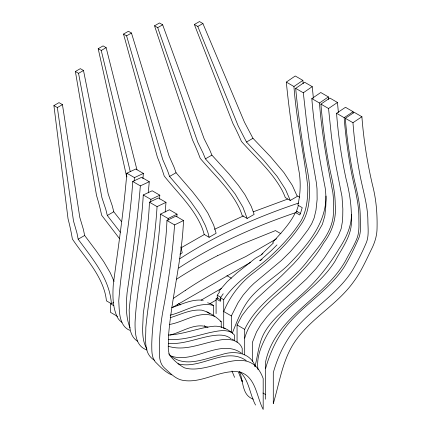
<?xml version="1.0" encoding="UTF-8"?>
<svg xmlns="http://www.w3.org/2000/svg" width="431" height="431" viewBox="0 0 431 431"><rect width="100%" height="100%" fill="white"/><g stroke="black" fill="none" stroke-linecap="round" stroke-linejoin="round"><path stroke-width="0.65" d="M176.839 216.745L177.044 214.175L169.415 209.773L160.483 214.105C158.807 252.377 149.363 289.718 145.818 327.738C145.985 338.707 143.076 353.592 154.497 360.257M167.971 220.381L168.112 218.506L177.044 214.175M351.502 214.487C351.357 226.857 345.958 238.284 339.283 248.423C328.594 266.363 315.271 282.709 299.523 296.453C287.094 307.686 272.845 317.868 264.381 332.7C258.541 343.124 257.975 355.354 254.904 366.689M183.504 220.548L174.571 224.907C172.686 252.087 168.812 279.105 163.888 305.891C160.736 321.693 159.023 337.791 159.422 353.91C159.454 359.071 160.585 364.599 164.631 368.16C170.1 372.939 175.342 379.032 182.879 380.352C202.441 383.768 220.16 369.162 239.631 371.964C256.052 376.608 256.423 396.762 263.185 409.45L263.185 378.537C249.161 340.291 210.64 375.676 184.506 367.858C178.919 364.858 173.903 360.505 169.889 355.613C166.883 349.207 169.011 341.74 168.596 334.962C171.764 296.636 182.017 259.123 183.504 220.548L175.875 216.146L166.942 220.5C165.612 262.22 152.741 302.616 151.76 344.283C151.863 350.187 151.346 356.873 155.241 361.808C160.165 366.689 165.116 372.115 171.613 374.873M165.175 212.106L165.989 202.36L158.36 197.958L149.433 202.209C147.952 242.675 137.096 282.116 135.059 322.431C134.984 332.554 135.318 346.271 147.03 349.972M165.989 202.36L157.062 206.611C154.864 242.723 148.205 278.307 143.216 314.064C143.07 325.55 140.732 338.61 146.906 348.959M159.475 199.095L159.815 195.184L152.191 190.777L143.264 194.984C141.185 233.661 132.856 271.622 129.149 310.072C129.823 320.319 127.371 334.698 137.467 341.201M150.672 201.988L150.893 199.386L159.815 195.184M148.253 192.872L149.271 181.72L141.643 177.313L132.721 181.478C130.399 221.582 121.736 261.03 118.746 301.005C119.452 311.037 118.687 325.513 129.693 330.324M149.271 181.72L140.35 185.88C137.435 221.631 132.365 257.156 127.107 292.622C126.057 304.34 125.577 316.731 130.017 327.856M326.025 196.057C326.046 224.115 306.419 246.354 287.962 265.248C276.443 276.174 262.463 284.315 251.833 296.205C242.389 306.716 237.497 320.238 232.298 333.136M142.898 178.72L143.388 173.429L135.765 169.027L126.843 173.203C123.794 210.323 118.25 247.168 113.337 284.061C112.556 295.203 112.464 307.071 117.404 317.356A34.965 20.187 -60 0 0 122.005 322.323M134.16 180.95L134.467 177.61L143.388 173.429M265.663 368.3C270.442 351.2 278.302 334.709 290.332 321.504C307.481 302.427 330.205 288.549 344.342 266.773C349.859 257.42 354.729 247.647 358.958 237.648C361.49 230.553 360.219 222.859 360.246 215.511C359.966 199.925 355.015 185.012 352.213 169.803C349.062 152.768 346.599 135.593 345.344 118.304L354.277 112.346L361.905 116.747C363.629 139.87 367.298 162.832 372.589 185.4C376.215 199.386 377.389 213.857 377.05 228.268C377.006 235.342 374.943 242.217 371.84 248.531C366.242 259.855 361.216 271.622 353.592 281.793C337.856 303.909 312.901 317.141 296.84 338.933C282.671 357.762 279.864 381.688 273.286 403.615L273.286 372.702C278.065 355.607 285.925 339.111 297.961 325.911C315.104 306.829 337.829 292.951 351.965 271.174C357.482 261.822 362.358 252.049 366.582 242.055C369.114 234.954 367.842 227.261 367.875 219.912C367.595 204.326 362.643 189.419 359.842 174.205C356.685 157.17 354.228 139.994 352.967 122.706L345.344 118.304M244.689 338.163C249.414 321.44 261.956 308.526 274.385 297.051C292.859 280.92 311.371 264.128 323.832 242.696C332.215 231.808 336.536 218.431 335.221 204.644C335.264 189.834 330.809 175.573 328.282 161.108C324.985 142.225 322.48 123.212 320.912 104.108L329.839 98.052L337.468 102.459L338.378 112.507M298.408 205.576L296.485 211.206L300.488 213.517M237.066 342.343L237.066 324.958L241.969 315.643L247.712 308.095L256.305 298.985L281.346 276.05L293.635 263.81L298.742 258.11L308.224 246.22L317.259 233.316L322.399 224.255L324.855 215.786L325.798 206.034A113.633 65.609 -60 0 0 325.211 188.067C319.457 158.468 314.161 128.718 311.834 98.607L320.756 92.509L328.384 96.916L328.627 99.534M244.689 354.853L244.689 329.359C257.819 301.231 287.531 286.281 306.371 262.517C318.083 247.065 334.133 231.372 333.427 210.436A113.633 65.609 -60 0 0 332.834 192.474C327.081 162.87 321.79 133.12 319.457 103.009L311.834 98.607M231.345 332.247L231.345 315.928L238.057 302.686L243.229 295.009L249.694 287.563L253.945 283.42L281.33 260.545L290.332 251.666L300.024 240.363L308.003 229.766L311.71 223.7L314.14 217.978L315.982 210.215L317.124 199.499L317.022 188.88L316.37 182.739L309.528 143.162L306.856 124.257L303.316 92.784L295.688 88.377L304.609 82.24L312.233 86.642L313.407 98.322M297.148 211.486L295.418 212.483C290.02 223.915 280.942 233.058 272.618 242.378M220.904 300.03L217.235 297.913L217.235 295.24L219.794 291.625M216.093 313.601L216.093 298.791L220.456 301.312L220.456 297.778L223.215 293.775M223.716 328.497L223.716 299.658C235.035 282.068 253.557 271.218 268.939 257.657C281.012 246.554 292.574 234.512 301.247 220.516C306.77 210.199 307.923 198.147 307.782 186.628C303.85 153.204 296.426 120.163 293.942 86.507L286.313 82.105L295.235 75.985L302.864 80.387L303.198 83.636M218.851 291.254L227.245 281.637L237.233 272.683L255.357 258.288L261.762 254.592M273.658 242.707L261.245 254.673L262.948 253.687M276.988 244.9L271.39 250.508L259.721 260.809L262.053 259.467M185.524 290.284L173.585 298.236M293.942 86.507L302.864 80.387M303.316 92.784L312.233 86.642M319.457 103.009L328.384 96.916M252.318 361.259L252.318 342.564L256.504 331.972L260.884 324.629L267.118 316.543L271.261 311.947L282.009 301.452L306.344 279.089L316.112 268.545L324.171 258.115L331.461 247.098L338.427 235.439L341.142 228.786L342.381 221.766L342.737 216.066L342.844 209.046L342.004 196.687L335.911 165.509L333.653 151.901L331.466 136.471L328.541 108.51L337.468 102.459M258.034 369.69C256.267 358.123 260.69 347.262 265.835 337.193C269.957 329.322 275.334 322.178 281.362 315.675C298.807 297.034 321.327 283.005 335.124 261.089C341.998 247.927 352.558 235.03 351.335 219.314C351.701 205.635 349.455 192.086 346.066 178.876C341.395 157.261 338.26 135.323 336.552 113.278L345.484 107.297L353.108 111.699L353.21 112.944M265.663 399.214L265.663 361.523C275.511 316.128 324.424 298.645 345.651 260.577C349.643 252.814 354.401 245.374 357.439 237.169C359.621 230.213 358.802 222.805 358.851 215.635C358.592 200.787 354.061 186.526 351.362 172.028C348.049 154.05 345.549 135.916 344.175 117.679L353.108 111.699M352.967 122.706L361.905 116.747M179.727 258.815C216.529 234.847 257 216.96 298.581 203.082M178.698 268.066C215.021 244.264 254.963 226.415 296.027 212.521M181.219 247.728L204.229 234.593M126.929 176.958A149.083 89.373 62 0 0 126.31 175.212L98.193 48.708L103.079 45.885L106.134 47.652L136.966 169.846M123.519 34.081L128.406 31.264L131.46 33.031L169.006 155.817L174.016 167.066L176.047 172.718L192.517 191.752L201.433 203.227L207.812 212.995L213.679 225.09L216.125 233.257L209.127 237.298L204.159 234.432A37.185 20.952 58.8 0 0 201.541 226.55C193.142 207.058 177.157 192.393 164.211 175.999A148.981 83.953 58.8 0 0 157.412 157.256L123.519 34.081L126.579 35.848L162.708 159.448L167.605 170.768L169.572 176.451L185.906 195.561L190.696 201.6L198.147 212.16L201.029 216.912L205.452 225.736L208.119 233.193L209.127 237.298M98.193 48.708L101.253 50.47L106.134 47.652M126.579 35.848L131.46 33.031M119.516 238.661L101.635 215.214A150.058 95.138 65.4 0 0 96.522 195.496L75.382 71.508L80.328 68.653L83.501 70.485L108.208 194.004L112.259 205.808L113.773 211.756L121.483 221.529M154.524 25.817L159.47 22.962L162.649 24.793L204.089 138.647L209.595 149.616L211.885 155.112L228.877 173.785L238.165 185.039L244.9 194.602L251.305 206.449L254.145 214.39L247.152 218.431L242.184 215.565A37.395 19.6 55.8 0 0 239.189 207.877C229.874 188.767 213.647 174.404 200.2 158.306A149.746 78.496 55.8 0 0 192.549 140.053L154.524 25.817L157.698 27.649L197.797 142.278L203.179 153.317L205.409 158.85L222.288 177.626L235.073 193.896L242.917 207.16L247.152 218.431M75.382 71.508L78.555 73.34L83.501 70.485M157.698 27.649L162.649 24.793M113.719 302.368L111.387 303.715L106.419 300.849A37.944 25.17 68.8 0 0 104.846 292.283C99.098 271.88 83.883 256.235 72.37 239.011A151.76 100.665 68.8 0 0 68.044 218.835L53.913 105.579L59.009 102.637L62.447 104.625L79.778 217.316L83.377 229.389L84.648 235.471L96.221 250.901L103.758 261.709L110.25 272.801L114.118 281.395M194.365 24.492L199.461 21.55L202.899 23.533L244.474 122.232L252.965 138.297L270.458 156.652L283.873 172.529L292.353 185.427L297.261 196.401L290.262 200.442L285.295 197.576A37.804 18.377 53.2 0 0 281.944 190.049C271.772 171.322 255.33 157.223 241.419 141.411A151.249 73.518 53.2 0 0 232.977 123.616L194.365 24.492L197.802 26.474L238.176 125.868L246.489 142.036L263.864 160.488L277.149 176.446L285.5 189.414L290.262 200.442M53.913 105.579L57.35 107.567L62.447 104.625M197.802 26.474L202.899 23.533M169.572 176.451L176.047 172.718M120.281 232.234L107.297 215.495L113.773 211.756M205.409 158.85L211.885 155.112M111.387 303.715C109.684 278.62 92.315 258.643 78.173 239.21L84.648 235.471M246.489 142.036L252.965 138.297M179.889 254.177L182.221 252.83L180.848 246.839M276.513 238.806L245.745 256.574L235.994 261.251A464.51 268.184 0 0 0 185.524 290.284M172.184 307.626L250.454 262.441M201.132 300.165L221.496 288.409M216.093 298.791L217.833 297.789M209.94 303.666L215.99 300.17M214.59 229.249L243.391 215.926M217.445 255.739L242.023 244.108L275.468 230.59L280.926 233.742M253.363 211.777L287.639 199.09M171.737 307.637C181.898 304.351 192.237 298.807 203.227 300.272M170.197 317.706C180.47 314.614 190.707 309.129 201.73 310.158C209.067 312.066 215.893 316.413 221.238 321.758L221.238 327.635M169.879 335.076C182.157 332.15 195.006 322.237 207.957 327.221M170.18 315.153C184.344 311.866 198.594 301.307 213.614 305.493L213.614 315.977M169.34 324.5C184.161 322.129 199.278 310.051 214.525 316.273M168.473 335.043C183.461 334.348 197.506 328.207 212.316 326.396C220.629 325.13 228.915 329.413 234.583 335.194L234.583 340.544M168.268 339.326C182.582 340.598 196.444 335.722 210.183 332.506C217.165 331.153 225.041 329.036 231.743 332.506M168.44 343.459C182.792 344.498 196.401 338.561 210.296 336.024C217.186 334.919 225.693 333.761 231.231 339.041M207.597 302.794L210.355 303.613L213.614 305.493M177.992 363.802C200.625 370.013 225.144 346.098 246.241 360.564M168.559 346.341C185.082 351.491 201.773 343.221 217.924 340.425C226.453 338.437 238.602 338.653 242.211 348.399L242.211 353.743M171.382 356.125C194.09 363.893 219.993 338.405 241.074 352.876M320.912 104.108L328.541 108.51M336.552 113.278L344.175 117.679M297.347 195.889L299.54 197.156M295.418 212.483L299.782 215.004L300.746 212.569L302.217 207.656L297.853 205.134C300.359 194.629 300.843 183.665 299.303 172.976C293.797 142.876 289.298 112.566 286.313 82.105M126.843 173.203L134.467 177.61M132.721 181.478L140.35 185.88M143.264 194.984L150.893 199.386M149.433 202.209L157.062 206.611M160.483 214.105L168.112 218.506M166.942 220.5L174.571 224.907M226.921 275.651L231.366 278.221M217.235 295.24L220.904 297.358M220.456 297.778L223.716 299.658M231.345 315.928L223.716 311.521C229.658 297.099 239.173 284.32 251.359 274.569C269.865 260.502 287.326 244.776 300.375 225.359C308.046 215.225 309.55 202.107 309.609 189.785C309.496 176.958 305.918 164.54 303.941 151.949C300.606 130.841 297.649 109.663 295.688 88.377M237.066 324.958L244.689 329.359M220.149 321.133L221.238 321.758M178.493 303.613L180.713 304.895M232.207 339.122L233.478 339.854M113.784 305.66L110.503 303.763L110.503 312.351L117.615 316.456M262.937 393.024L265.663 394.597M253.38 399.176C241.511 395.222 243.693 380.832 239.41 371.57M206.896 311.872L209.504 313.547M168.634 353.819C183.369 369.13 204.364 358.657 221.491 354.702C233.866 350.231 250.89 352.461 255.308 366.813M224.115 328.104L225.149 328.885M204.353 325.669L205.819 327.027M240.051 371.931C249.323 380.648 249.727 394.338 255.556 405.048M234.583 377.378L231.98 371.048M238.553 372.373L242.211 381.78L242.211 380.444M107.297 215.495L105.848 209.514L101.915 197.635L78.555 73.34M101.253 50.47L130.243 171.495M177.243 304.502L177.524 305.735M78.173 239.21L76.966 233.096L73.486 220.952L57.35 107.567M176.608 279.186A464.763 268.33 0 0 1 217.439 255.734"/></g></svg>
